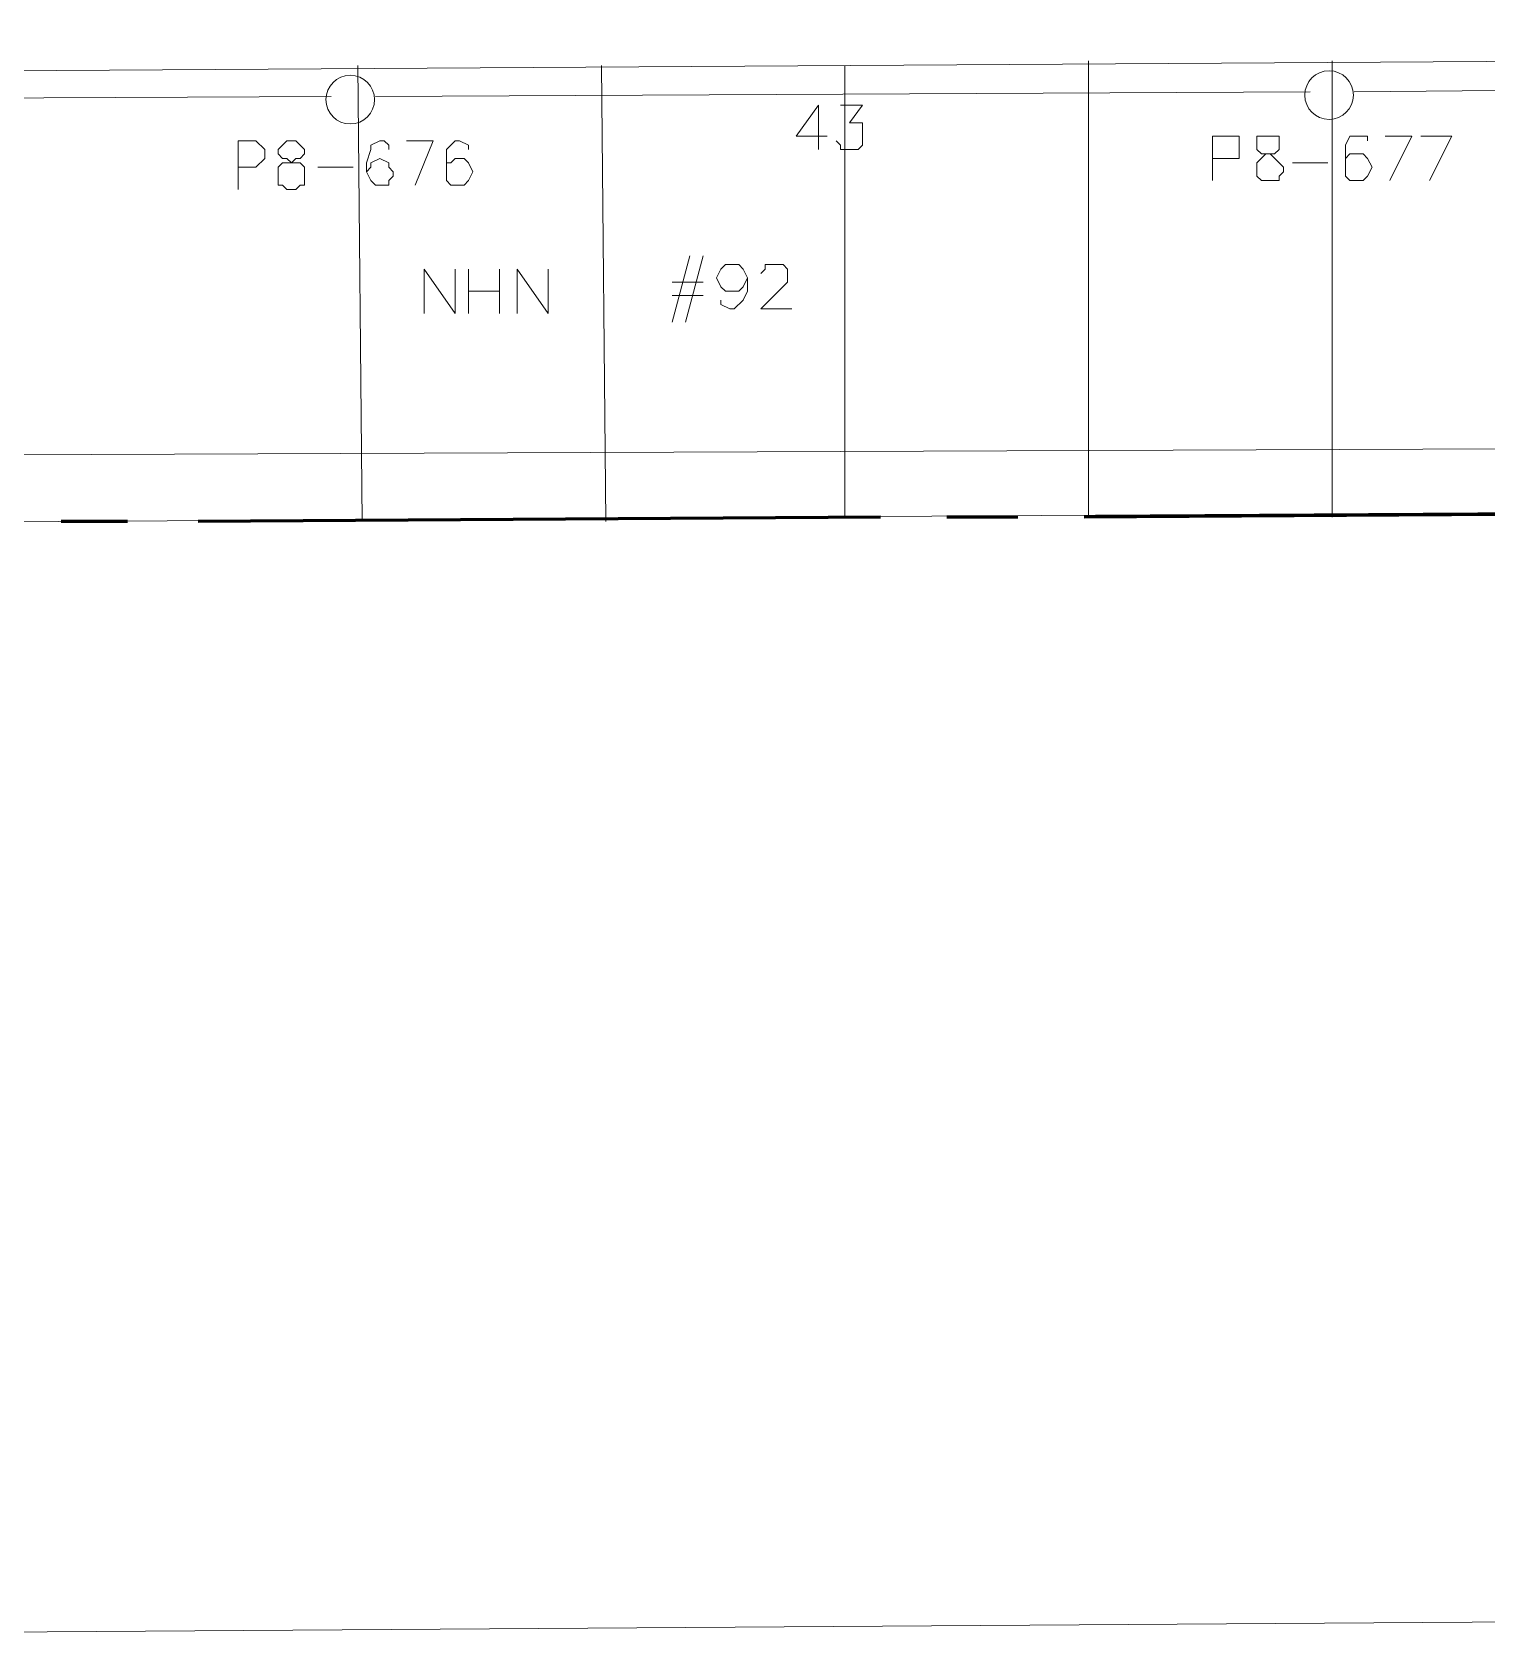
# Model space of a CAD drawing. Header units: millimetres. Extents: x 5.9 to 40.1, y 2 to 30.5.
# Drawn here: x 21.546 to 23.066, y 3.601 to 5.283 of the extents above; entities that cross this region are included whole.
import ezdxf

# ---------------------------------------------------------------- set-up
doc = ezdxf.new("R2010")
doc.units = ezdxf.units.MM
for name, color, linetype in [('PDF_0', 7, 'Continuous'), ('PDF_S31$BOUNDARY-NODE', 3, 'Continuous'), ('PDF_S31$Notes', 6, 'Continuous'), ('PDF_S31$POLE', 7, 'Continuous'), ('PDF_S31$STRAND', 7, 'Continuous')]:
    doc.layers.add(name, color=color, linetype=linetype)
for name, color, linetype, true_color in [('PDF_S31$LOTS', 254, 'Continuous', 0xdcdcdc), ('PDF_S31$ROAD', 8, 'Continuous', 0x808080), ('PDF_S31$SDU', 157, 'Continuous', 0x396472)]:
    doc.layers.add(name, color=color, linetype=linetype, true_color=true_color)

msp = doc.modelspace()

# ---------------------------------------------------------------- linework, layer by layer
at = {"layer": 'PDF_0', "lineweight": 9}
msp.add_lwpolyline([(14.2654, 21.813), (14.27, 17.0795), (13.6546, 17.0795), (13.6546, 16.5521), (14.0849, 16.3115), (14.0803, 15.9228), (14.0803, 12.124), (19.8826, 12.124), (19.8826, 11.5688), (20.1787, 11.7539), (20.7848, 11.7585), (20.7895, 11.541), (21.6084, 11.541), (21.6038, 11.7724), (24.4124, 11.8047), (24.3985, 11.2588), (24.3754, 10.2177), (24.38, 9.7874), (20.0584, 9.7318), (20.0168, 3.6011), (26.1707, 3.6427), (26.1707, 9.0517), (29.0441, 9.0285)], dxfattribs=at)
at = {"layer": 'PDF_S31$BOUNDARY-NODE', "lineweight": 60}
for points in [[(23.3575, 4.7809), (22.6449, 4.7763)], [(21.6455, 4.7717), (21.5761, 4.7717)], [(22.4321, 4.7763), (21.7195, 4.7717)], [(22.5755, 4.7763), (22.5015, 4.7763)]]:
    msp.add_lwpolyline(points, dxfattribs=at)
at = {"layer": 'PDF_S31$LOTS', "lineweight": 0}
for points in [[(25.3332, 5.2668), (25.3378, 4.7948), (20.8311, 4.7671), (20.8311, 5.239)], [(21.8907, 4.7717), (21.8861, 5.2483)], [(22.1452, 4.7717), (22.1406, 5.2483)], [(22.395, 4.7763), (22.395, 5.2483)], [(22.6495, 4.7763), (22.6495, 5.2529)], [(22.904, 4.7763), (22.904, 5.2529)]]:
    msp.add_lwpolyline(points, dxfattribs=at)
at = {"layer": 'PDF_S31$Notes', "lineweight": 0}
msp.add_lwpolyline([(20.3036, 4.8365), (20.2666, 9.6486), (26.0134, 9.7874), (26.0411, 4.8596)], close=True, dxfattribs=at)
at = {"layer": 'PDF_S31$POLE', "lineweight": 0}
for points in [[(21.7611, 5.1187), (21.7611, 5.1696), (21.7796, 5.1696), (21.7889, 5.1604), (21.7889, 5.1511), (21.7796, 5.1419), (21.7611, 5.1419)], [(21.8953, 5.1372), (21.8953, 5.1465), (21.8999, 5.1604), (21.8999, 5.165), (21.9092, 5.1696), (21.9138, 5.1696), (21.9185, 5.165), (21.9185, 5.1604)], [(21.937, 5.1696), (21.9647, 5.1696), (21.9462, 5.1233)], [(21.9786, 5.1372), (21.9786, 5.1465), (21.9786, 5.1372), (21.9786, 5.128), (21.9832, 5.1233), (21.9971, 5.1233), (22.0017, 5.128), (22.0064, 5.1372), (22.0017, 5.1465), (21.9971, 5.1511), (21.9879, 5.1511), (21.9832, 5.1465), (21.9786, 5.1465), (21.9786, 5.1604), (21.9879, 5.1696), (21.9925, 5.1696), (22.0017, 5.165), (22.0017, 5.1604)], [(22.7791, 5.128), (22.7791, 5.1742), (22.8068, 5.1742), (22.8068, 5.1511), (22.7791, 5.1511)], [(22.9179, 5.1511), (22.9179, 5.1326), (22.9225, 5.128), (22.9364, 5.128), (22.941, 5.1326), (22.9457, 5.1419), (22.941, 5.1511), (22.9364, 5.1557), (22.9225, 5.1557), (22.9179, 5.1511), (22.9179, 5.165), (22.9225, 5.1742), (22.941, 5.1742), (22.941, 5.1696)], [(22.9595, 5.1742), (22.9873, 5.1742), (22.9642, 5.128)], [(22.9965, 5.1742), (23.0289, 5.1742), (23.0058, 5.128)], [(21.8814, 5.1419), (21.8444, 5.1419)], [(22.8994, 5.1465), (22.8624, 5.1465)]]:
    msp.add_lwpolyline(points, dxfattribs=at)
for points in [[(21.812, 5.1511), (21.8074, 5.1511), (21.8028, 5.1557), (21.8028, 5.1604), (21.812, 5.1696), (21.8213, 5.1696), (21.8305, 5.1604), (21.8305, 5.1557), (21.8259, 5.1511), (21.8213, 5.1511), (21.8167, 5.1465), (21.8074, 5.1465), (21.8028, 5.1419), (21.8028, 5.1233), (21.8074, 5.1233), (21.812, 5.1187), (21.8213, 5.1187), (21.8259, 5.1233), (21.8305, 5.1233), (21.8305, 5.1419), (21.8259, 5.1465), (21.8167, 5.1465)], [(22.8254, 5.1742), (22.8485, 5.1742), (22.8485, 5.1604), (22.8439, 5.1557), (22.8346, 5.1557), (22.8254, 5.1465), (22.8254, 5.1326), (22.83, 5.128), (22.8485, 5.128), (22.8485, 5.1326), (22.8531, 5.1372), (22.8531, 5.1419), (22.8392, 5.1557), (22.83, 5.1557), (22.8254, 5.1604)], [(21.8999, 5.1419), (21.8999, 5.1465), (21.9092, 5.1511), (21.9185, 5.1465), (21.9185, 5.1419), (21.9231, 5.1372), (21.9231, 5.1326), (21.9185, 5.128), (21.9185, 5.1233), (21.9046, 5.1233), (21.8999, 5.128), (21.8953, 5.1372)]]:
    msp.add_lwpolyline(points, close=True, dxfattribs=at)
for centre in [(21.8782, 5.2125), (22.9008, 5.2172)]:
    msp.add_circle(centre, 0.0254, dxfattribs=at)
at = {"layer": 'PDF_S31$ROAD', "lineweight": 0}
msp.add_lwpolyline([(25.3332, 5.2668), (20.188, 5.2344)], dxfattribs=at)
at = {"layer": 'PDF_S31$SDU', "lineweight": 0}
for points in [[(22.2146, 4.9799), (22.2331, 5.0493)], [(22.2285, 4.9799), (22.247, 5.0493)], [(21.9555, 4.9892), (21.9555, 5.0354), (21.9879, 4.9892), (21.9879, 5.0354)], [(22.0017, 4.9892), (22.0017, 5.0354)], [(22.0341, 4.9892), (22.0341, 5.0354)], [(22.0526, 4.9892), (22.0526, 5.0354), (22.085, 4.9892), (22.085, 5.0354)], [(22.3395, 4.9938), (22.3071, 4.9938), (22.3349, 5.0216), (22.3349, 5.0354), (22.3303, 5.0401), (22.3118, 5.0401), (22.3118, 5.0354), (22.3071, 5.0308)], [(22.0341, 5.0123), (22.0017, 5.0123)], [(22.247, 5.0216), (22.2146, 5.0216)], [(22.2932, 5.0262), (22.2932, 5.0123), (22.2886, 5.003), (22.2794, 4.9938), (22.2747, 4.9938), (22.2655, 4.9984), (22.2655, 5.003)], [(22.247, 5.0077), (22.2146, 5.0077)]]:
    msp.add_lwpolyline(points, dxfattribs=at)
msp.add_lwpolyline([(22.2886, 5.0169), (22.284, 5.0123), (22.2701, 5.0123), (22.2655, 5.0169), (22.2609, 5.0262), (22.2655, 5.0354), (22.2701, 5.0401), (22.284, 5.0401), (22.2886, 5.0354), (22.2932, 5.0262)], close=True, dxfattribs=at)
at = {"layer": 'PDF_S31$STRAND', "color": 254, "lineweight": 0, "true_color": 0xdcdcdc}
for points in [[(21.8583, 5.2159), (20.882, 5.2113)], [(22.8809, 5.2205), (21.9046, 5.2159)], [(23.9034, 5.2298), (22.9271, 5.2205)]]:
    msp.add_lwpolyline(points, dxfattribs=at)
at = {"layer": 'PDF_S31$STRAND', "lineweight": 0}
for points in [[(22.3765, 5.1742), (22.3441, 5.1742), (22.3673, 5.2066), (22.3673, 5.1604)], [(22.3904, 5.2066), (22.4135, 5.2066), (22.3997, 5.1881), (22.4135, 5.1881), (22.4135, 5.165), (22.4089, 5.1604), (22.3904, 5.1604), (22.3904, 5.165), (22.3858, 5.1696)]]:
    msp.add_lwpolyline(points, dxfattribs=at)

doc.saveas('drawing.dxf')
